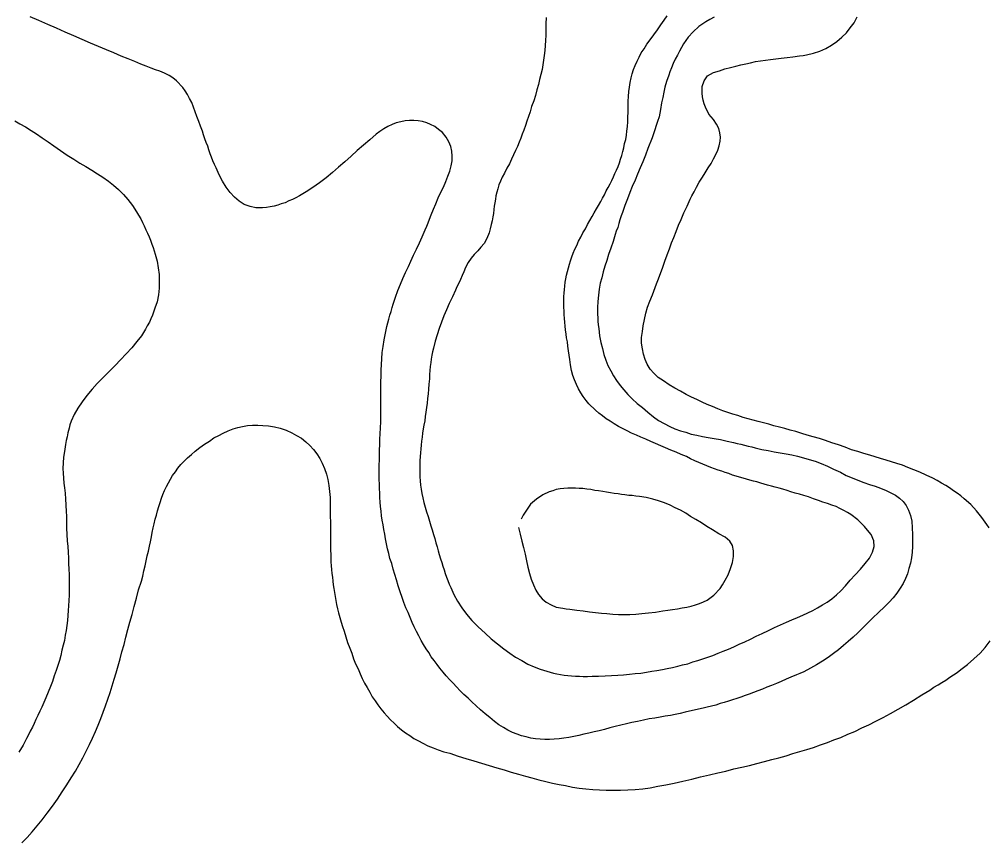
# Model space of a CAD drawing. Header units: inches. Extents: x 401374 to 405300, y 6332180 to 6336621.
# Drawn here: x 402401.8 to 402681, y 6335087.1 to 6335324.1 of the extents above; entities that cross this region are included whole.
import ezdxf

# ---------------------------------------------------------------- set-up
doc = ezdxf.new("R2010")
doc.units = ezdxf.units.IN
doc.header["$MEASUREMENT"] = 0

msp = doc.modelspace()

# ---------------------------------------------------------------- linework, layer by layer
for points in [[(402602, 6335324.7), (402600.7, 6335324), (402599.6, 6335323.4), (402597.6, 6335322), (402595.9, 6335320.5), (402594.5, 6335318.9), (402593.2, 6335317), (402592.6, 6335316), (402592, 6335314.9), (402591.4, 6335313.8), (402590.8, 6335312.6), (402590.2, 6335311.4), (402589.7, 6335310.1), (402589.2, 6335309), (402588.9, 6335308), (402588.3, 6335306.2), (402587.8, 6335304.6), (402587.5, 6335303.1), (402587.2, 6335301.6), (402586.8, 6335300), (402586.5, 6335298.1), (402586.3, 6335297.1), (402586.1, 6335296), (402585.7, 6335294.7), (402585.3, 6335293.5), (402584.9, 6335292.3), (402584.5, 6335291.1), (402584.1, 6335290), (402583.7, 6335289), (402583.3, 6335287.9), (402582.9, 6335286.9), (402582.2, 6335285), (402581.4, 6335283.1), (402580.7, 6335281.3), (402579.9, 6335279.5), (402579.2, 6335277.8), (402578.4, 6335276), (402577.7, 6335274.2), (402577, 6335272.4), (402576.3, 6335270.5), (402575.6, 6335268.5), (402575.2, 6335267.5), (402574.8, 6335266.4), (402574.5, 6335265.3), (402574.2, 6335264.2), (402573.8, 6335263.1), (402573.5, 6335262.1), (402572.9, 6335260.1), (402572.2, 6335258.2), (402571.6, 6335256.4), (402571.1, 6335254.7), (402570.5, 6335253), (402570, 6335251.4), (402569.6, 6335249.7), (402569.2, 6335248.1), (402568.9, 6335246.4), (402568.7, 6335244.7), (402568.5, 6335242.9), (402568.4, 6335241.1), (402568.4, 6335239.2), (402568.5, 6335238.2), (402568.5, 6335237.2), (402568.6, 6335236.1), (402568.8, 6335235.1), (402568.9, 6335234), (402569, 6335233), (402569.3, 6335231.1), (402569.8, 6335229.3), (402570.2, 6335227.6), (402570.8, 6335226), (402571.4, 6335224.4), (402572.2, 6335222.9), (402573, 6335221.5), (402573.9, 6335220.1), (402574.9, 6335218.7), (402576, 6335217.4), (402577.1, 6335216.1), (402578.4, 6335214.8), (402579.8, 6335213.5), (402581.3, 6335212.3), (402582.9, 6335211), (402584.5, 6335209.7), (402586, 6335208.6), (402587.6, 6335207.7), (402589.2, 6335206.9), (402590.7, 6335206.2), (402592.3, 6335205.6), (402593.8, 6335205.2), (402595.4, 6335204.7), (402597, 6335204.4), (402598.6, 6335204), (402600.3, 6335203.7), (402602, 6335203.4), (402603.8, 6335203.1), (402605.7, 6335202.7), (402607.6, 6335202.3), (402608.6, 6335202), (402609.7, 6335201.8), (402610.7, 6335201.5), (402611.8, 6335201.2), (402612.8, 6335201), (402613.8, 6335200.7), (402615.7, 6335200.3), (402617.5, 6335200), (402619.3, 6335199.6), (402621, 6335199.3), (402622.7, 6335199), (402624.4, 6335198.7), (402626, 6335198.3), (402627.7, 6335197.9), (402629.4, 6335197.4), (402631.1, 6335196.9), (402632.8, 6335196.2), (402634.6, 6335195.5), (402636.4, 6335194.6), (402638.4, 6335193.7), (402640, 6335192.8), (402641.7, 6335192.1), (402643.4, 6335191.4), (402645.1, 6335190.8), (402646.7, 6335190.2), (402648.4, 6335189.7), (402649.9, 6335189.1), (402651.5, 6335188.5), (402652.9, 6335187.8), (402654.2, 6335187.1), (402655.4, 6335186.2), (402656.4, 6335185.3), (402657.3, 6335184.1), (402658, 6335182.8), (402658.5, 6335181.3), (402658.9, 6335179.6), (402659, 6335177.7), (402659.1, 6335175.8), (402659.1, 6335174.1), (402659.1, 6335172.3), (402659, 6335170.7), (402658.8, 6335169.1), (402658.5, 6335167.5), (402658.1, 6335166), (402657.7, 6335164.5), (402657.1, 6335163.1), (402656.4, 6335161.7), (402655.6, 6335160.3), (402654.6, 6335158.9), (402653.6, 6335157.6), (402652.4, 6335156.3), (402651.1, 6335155), (402649.3, 6335153.3), (402647.7, 6335151.8), (402646.2, 6335150.3), (402644.8, 6335148.9), (402643.4, 6335147.5), (402642, 6335146.2), (402640.6, 6335145), (402639.2, 6335143.8), (402637.8, 6335142.6), (402636.4, 6335141.5), (402634.8, 6335140.4), (402633.2, 6335139.3), (402631.5, 6335138.3), (402629.7, 6335137.3), (402627.8, 6335136.3), (402626.7, 6335135.8), (402625.7, 6335135.4), (402624.1, 6335134.7), (402622.7, 6335134.1), (402621.3, 6335133.5), (402619.9, 6335132.9), (402618.5, 6335132.3), (402617.2, 6335131.8), (402615.9, 6335131.3), (402614.6, 6335130.8), (402613.3, 6335130.3), (402612.1, 6335129.8), (402610.9, 6335129.4), (402609.7, 6335129), (402608.5, 6335128.6), (402607.3, 6335128.2), (402606.1, 6335127.8), (402604.9, 6335127.4), (402603.7, 6335127.1), (402602.5, 6335126.7), (402601.2, 6335126.4), (402600, 6335126.1), (402598.8, 6335125.8), (402597.5, 6335125.5), (402596.2, 6335125.2), (402594.9, 6335124.9), (402593.6, 6335124.6), (402592.2, 6335124.3), (402590.8, 6335124), (402589.4, 6335123.7), (402587.9, 6335123.5), (402586.4, 6335123.2), (402584.9, 6335122.9), (402583.3, 6335122.7), (402581.6, 6335122.3), (402579.9, 6335122), (402578.3, 6335121.7), (402576.7, 6335121.3), (402575.1, 6335120.9), (402573.5, 6335120.5), (402571.9, 6335120.1), (402570.4, 6335119.7), (402568.9, 6335119.3), (402567.4, 6335119), (402565.9, 6335118.6), (402564.4, 6335118.3), (402563, 6335117.9), (402561.6, 6335117.6), (402560.1, 6335117.4), (402558.7, 6335117.2), (402557.3, 6335117), (402555.9, 6335116.9), (402554.6, 6335116.8), (402553.2, 6335116.8), (402551.9, 6335116.9), (402550.5, 6335117), (402549.2, 6335117.2), (402547.8, 6335117.5), (402546.5, 6335117.8), (402545.2, 6335118.3), (402543.9, 6335118.8), (402542.6, 6335119.5), (402541.3, 6335120.2), (402540, 6335121), (402538.7, 6335122), (402537.4, 6335123.1), (402536, 6335124.2), (402534.7, 6335125.3), (402533.4, 6335126.5), (402532.2, 6335127.6), (402531.1, 6335128.7), (402529.9, 6335129.7), (402528.8, 6335130.8), (402527.8, 6335131.9), (402526.8, 6335133), (402525.8, 6335134), (402524.8, 6335135.1), (402523.9, 6335136.2), (402523, 6335137.3), (402522.2, 6335138.4), (402521.3, 6335139.5), (402520.5, 6335140.6), (402519.8, 6335141.8), (402519, 6335142.9), (402518.3, 6335144.1), (402517.6, 6335145.3), (402516.9, 6335146.6), (402516.2, 6335147.9), (402515.6, 6335149.2), (402515, 6335150.5), (402514.4, 6335151.9), (402513.8, 6335153.3), (402513.2, 6335154.7), (402512.6, 6335156.2), (402512.1, 6335157.7), (402511.5, 6335159.3), (402511, 6335161), (402510.5, 6335162.7), (402510, 6335164.3), (402509.5, 6335165.8), (402509.1, 6335167.4), (402508.6, 6335168.9), (402508.3, 6335170.3), (402507.9, 6335171.7), (402507.6, 6335173.1), (402507.3, 6335174.5), (402507.1, 6335175.9), (402506.8, 6335177.2), (402506.6, 6335178.6), (402506.4, 6335179.9), (402506.2, 6335181.2), (402506.1, 6335182.5), (402505.9, 6335183.8), (402505.8, 6335185.1), (402505.7, 6335186.4), (402505.7, 6335187.7), (402505.6, 6335189), (402505.6, 6335190.3), (402505.5, 6335191.6), (402505.5, 6335193), (402505.5, 6335194.4), (402505.5, 6335195.8), (402505.6, 6335197.2), (402505.6, 6335198.6), (402505.6, 6335200.1), (402505.7, 6335201.7), (402505.7, 6335203.2), (402505.8, 6335204.8), (402505.9, 6335206.5), (402506, 6335208.2), (402506, 6335209.2), (402506, 6335210.3), (402506, 6335211.3), (402506, 6335212.3), (402506, 6335214.3), (402506, 6335216.1), (402506, 6335217.9), (402506, 6335219.7), (402506.1, 6335221.4), (402506.1, 6335223.1), (402506.2, 6335224.7), (402506.3, 6335226.4), (402506.4, 6335228.2), (402506.6, 6335229.9), (402506.9, 6335231.8), (402507.3, 6335233.7), (402507.7, 6335235.7), (402508, 6335236.7), (402508.3, 6335237.8), (402508.6, 6335238.9), (402508.9, 6335240), (402509.2, 6335241.1), (402509.5, 6335242.1), (402510.2, 6335244.1), (402510.9, 6335246), (402511.6, 6335247.8), (402512.3, 6335249.5), (402513.1, 6335251.2), (402513.9, 6335252.9), (402514.6, 6335254.5), (402515.4, 6335256.2), (402516.2, 6335257.9), (402517.1, 6335259.7), (402517.9, 6335261.5), (402518.7, 6335263.5), (402519.2, 6335264.5), (402519.6, 6335265.5), (402520, 6335266.6), (402520.5, 6335267.8), (402521.1, 6335269.4), (402521.8, 6335271), (402522.5, 6335272.7), (402523.3, 6335274.3), (402524, 6335275.8), (402524.7, 6335277.4), (402525.3, 6335278.9), (402525.8, 6335280.4), (402526.2, 6335281.9), (402526.5, 6335283.3), (402526.5, 6335284.7), (402526.4, 6335286.1), (402526.1, 6335287.5), (402525.6, 6335288.8), (402524.8, 6335290.2), (402523.7, 6335291.5), (402522.6, 6335292.4), (402521.5, 6335293.2), (402520.3, 6335293.8), (402519.2, 6335294.3), (402518, 6335294.7), (402516.7, 6335294.9), (402515.5, 6335295), (402514.2, 6335295), (402513, 6335294.9), (402511.7, 6335294.6), (402510.4, 6335294.3), (402509.2, 6335293.8), (402508, 6335293.2), (402506.8, 6335292.6), (402505.7, 6335291.8), (402504.6, 6335291), (402502.8, 6335289.4), (402501, 6335287.9), (402499.2, 6335286.3), (402497.4, 6335284.7), (402495.6, 6335283.1), (402493.8, 6335281.5), (402492, 6335280), (402490.2, 6335278.5), (402488.3, 6335277), (402486.4, 6335275.7), (402484.5, 6335274.4), (402482.5, 6335273.3), (402481.5, 6335272.7), (402480.5, 6335272.2), (402479.5, 6335271.8), (402478.4, 6335271.3), (402477.3, 6335271), (402476.3, 6335270.6), (402475.2, 6335270.3), (402474.1, 6335270.1), (402473, 6335269.9), (402471.9, 6335269.8), (402470, 6335269.8), (402468.3, 6335270.2), (402466.6, 6335270.8), (402465.2, 6335271.7), (402463.8, 6335272.9), (402462.6, 6335274.2), (402461.4, 6335275.8), (402460.4, 6335277.5), (402459.4, 6335279.3), (402458.5, 6335281.3), (402458.1, 6335282.3), (402457.6, 6335283.3), (402457.2, 6335284.4), (402456.8, 6335285.4), (402456.4, 6335286.5), (402456.1, 6335287.6), (402455.7, 6335288.6), (402455.3, 6335289.7), (402454.9, 6335290.8), (402454.6, 6335291.9), (402454, 6335293.3), (402453.5, 6335294.7), (402453, 6335296.1), (402452.5, 6335297.5), (402452, 6335298.8), (402451.5, 6335300.1), (402450.9, 6335301.3), (402450.3, 6335302.4), (402449.6, 6335303.5), (402448.9, 6335304.5), (402447.1, 6335306.4), (402446.1, 6335307.2), (402445, 6335307.9), (402443.7, 6335308.6), (402442.3, 6335309.2), (402441.1, 6335309.5), (402439.8, 6335310), (402438.4, 6335310.6), (402436.8, 6335311.2), (402435.1, 6335311.9), (402433.2, 6335312.7), (402431.2, 6335313.5), (402429.1, 6335314.4), (402426.9, 6335315.3), (402424.6, 6335316.3), (402422.3, 6335317.2), (402419.9, 6335318.3), (402417.5, 6335319.3), (402415, 6335320.4), (402412.5, 6335321.5), (402410, 6335322.6), (402407.5, 6335323.7), (402405, 6335324.8)], [(402553.6, 6335324.6), (402553.5, 6335322.8), (402553.5, 6335321.1), (402553.5, 6335319.5), (402553.4, 6335318), (402553.3, 6335316.5), (402553.2, 6335315.1), (402553, 6335313.7), (402552.8, 6335312.3), (402552.6, 6335311), (402552.4, 6335309.6), (402552.1, 6335308.2), (402551.7, 6335306.8), (402551.4, 6335305.3), (402550.9, 6335303.8), (402550.5, 6335302.2), (402550, 6335300.6), (402549.4, 6335299), (402549, 6335297.5), (402548.5, 6335296.1), (402548, 6335294.8), (402547.6, 6335293.5), (402547.2, 6335292.2), (402546.7, 6335291), (402546.3, 6335289.9), (402545.8, 6335288.7), (402545.3, 6335287.5), (402544.8, 6335286.3), (402544.2, 6335285.1), (402543.6, 6335283.8), (402543, 6335282.5), (402542.3, 6335281.2), (402541.6, 6335279.8), (402540.9, 6335278.6), (402540.4, 6335277.5), (402540, 6335276.4), (402539.7, 6335275.3), (402539.4, 6335274.3), (402539.1, 6335273.3), (402539, 6335272.3), (402538.8, 6335271.3), (402538.6, 6335270.3), (402538.5, 6335269.3), (402538.4, 6335268.2), (402538.2, 6335267.2), (402538, 6335266.1), (402537.8, 6335265), (402537.5, 6335263.8), (402537.2, 6335262.6), (402536.5, 6335261), (402535.7, 6335259.6), (402534.8, 6335258.5), (402533.9, 6335257.4), (402532.9, 6335256.4), (402532, 6335255.3), (402531.1, 6335254.1), (402530.4, 6335252.6), (402529.9, 6335251.4), (402529.4, 6335250.3), (402528.9, 6335249.2), (402528.4, 6335248.1), (402527.9, 6335247.1), (402527.5, 6335246.1), (402526.6, 6335244.2), (402525.7, 6335242.3), (402524.9, 6335240.5), (402524.1, 6335238.7), (402523.4, 6335236.9), (402522.8, 6335235.1), (402522.2, 6335233.3), (402521.6, 6335231.4), (402521.1, 6335229.4), (402520.9, 6335228.4), (402520.7, 6335227.4), (402520.5, 6335226.3), (402520.4, 6335225.3), (402520.2, 6335224.1), (402520.1, 6335223), (402520, 6335221.8), (402520, 6335220.6), (402519.8, 6335219.1), (402519.7, 6335217.6), (402519.6, 6335216.3), (402519.4, 6335214.9), (402519.3, 6335213.6), (402519.1, 6335212.3), (402518.9, 6335211), (402518.7, 6335209.8), (402518.6, 6335208.5), (402518.4, 6335207.3), (402518.2, 6335206.2), (402518, 6335205), (402517.9, 6335203.8), (402517.7, 6335202.7), (402517.6, 6335201.5), (402517.5, 6335200.4), (402517.4, 6335199.3), (402517.3, 6335198.2), (402517.2, 6335197), (402517.2, 6335195.9), (402517.2, 6335194.7), (402517.2, 6335193.6), (402517.2, 6335192.4), (402517.3, 6335191.2), (402517.4, 6335190), (402517.6, 6335188.8), (402517.8, 6335187.6), (402518.1, 6335186.3), (402518.4, 6335185), (402518.7, 6335183.7), (402519.1, 6335182.3), (402519.6, 6335181), (402520, 6335179.6), (402520.4, 6335178.3), (402520.8, 6335177.1), (402521.1, 6335175.8), (402521.5, 6335174.6), (402521.8, 6335173.4), (402522.2, 6335172.2), (402522.5, 6335171.1), (402522.8, 6335170), (402523.2, 6335168.8), (402523.5, 6335167.7), (402523.8, 6335166.7), (402524.2, 6335165.6), (402524.5, 6335164.6), (402524.9, 6335163.5), (402525.3, 6335162.5), (402525.7, 6335161.5), (402526.1, 6335160.5), (402527, 6335158.5), (402528.1, 6335156.6), (402529.3, 6335154.7), (402530.6, 6335152.9), (402532.2, 6335151), (402534, 6335149.2), (402536, 6335147.4), (402537.8, 6335145.8), (402539.6, 6335144.3), (402541.4, 6335142.9), (402543.1, 6335141.6), (402544.8, 6335140.5), (402546.6, 6335139.5), (402548.3, 6335138.5), (402550.1, 6335137.7), (402551.9, 6335137), (402553.8, 6335136.4), (402555.7, 6335135.9), (402556.7, 6335135.7), (402557.7, 6335135.5), (402558.8, 6335135.3), (402559.8, 6335135.2), (402560.9, 6335135.1), (402562, 6335135), (402563.2, 6335135), (402564.3, 6335134.9), (402565.5, 6335134.9), (402566.8, 6335135), (402568.7, 6335135), (402570.6, 6335135.1), (402572.4, 6335135.2), (402574.2, 6335135.3), (402575.9, 6335135.4), (402577.6, 6335135.6), (402579.2, 6335135.8), (402580.9, 6335135.9), (402582.5, 6335136.2), (402584, 6335136.4), (402585.5, 6335136.6), (402587.1, 6335136.9), (402588.5, 6335137.2), (402590, 6335137.5), (402591.5, 6335137.9), (402592.9, 6335138.3), (402594.4, 6335138.6), (402595.8, 6335139.1), (402597.3, 6335139.5), (402598.7, 6335140), (402600.2, 6335140.5), (402601.6, 6335141), (402603.1, 6335141.6), (402604.6, 6335142.2), (402606.1, 6335142.8), (402607.7, 6335143.5), (402609.2, 6335144.2), (402610.8, 6335144.9), (402612.5, 6335145.7), (402614.1, 6335146.5), (402615.8, 6335147.3), (402617.6, 6335148.2), (402619.4, 6335149), (402621.1, 6335149.8), (402622.8, 6335150.6), (402624.4, 6335151.2), (402626, 6335151.9), (402627.5, 6335152.6), (402629, 6335153.2), (402630.4, 6335153.9), (402631.8, 6335154.7), (402633.2, 6335155.5), (402634.5, 6335156.3), (402635.9, 6335157.3), (402637.2, 6335158.4), (402638.5, 6335159.6), (402639.8, 6335161), (402641.2, 6335162.6), (402642.6, 6335164.2), (402644.1, 6335165.8), (402645.5, 6335167.4), (402646.7, 6335169), (402647.6, 6335170.7), (402648.1, 6335172.3), (402648, 6335174), (402647.2, 6335175.8), (402646.2, 6335177), (402645.3, 6335178.1), (402643.4, 6335180), (402641.4, 6335181.5), (402640.4, 6335182.1), (402639.3, 6335182.7), (402638.2, 6335183.3), (402637.1, 6335183.8), (402635.9, 6335184.2), (402634.6, 6335184.7), (402633.3, 6335185.1), (402632, 6335185.6), (402630.6, 6335186.1), (402629.2, 6335186.6), (402627.8, 6335187), (402626.6, 6335187.4), (402625.3, 6335187.7), (402624.1, 6335188.1), (402623, 6335188.5), (402621.8, 6335188.8), (402620.7, 6335189.1), (402619.6, 6335189.4), (402618.5, 6335189.7), (402617.4, 6335190), (402616.4, 6335190.3), (402615.4, 6335190.6), (402614.3, 6335190.9), (402613.3, 6335191.1), (402612.3, 6335191.4), (402611.3, 6335191.7), (402610.3, 6335192), (402609.3, 6335192.3), (402608.3, 6335192.6), (402607.3, 6335192.9), (402606.2, 6335193.3), (402605.2, 6335193.6), (402604.2, 6335194), (402603.1, 6335194.3), (402602.1, 6335194.7), (402601, 6335195.1), (402599.9, 6335195.6), (402598.7, 6335196), (402597.6, 6335196.5), (402596.4, 6335197), (402595.2, 6335197.6), (402594, 6335198.2), (402592.5, 6335198.8), (402591, 6335199.5), (402589.5, 6335200.1), (402588, 6335200.7), (402586.6, 6335201.3), (402585.1, 6335202), (402583.7, 6335202.6), (402582.3, 6335203.2), (402580.9, 6335203.8), (402579.6, 6335204.4), (402578.2, 6335205), (402576.9, 6335205.6), (402575.6, 6335206.3), (402574.4, 6335206.9), (402573.2, 6335207.6), (402572, 6335208.4), (402570.9, 6335209.1), (402569.8, 6335209.9), (402568.8, 6335210.7), (402567.8, 6335211.6), (402565.9, 6335213.4), (402565.1, 6335214.4), (402564.3, 6335215.5), (402563.6, 6335216.6), (402562.9, 6335217.7), (402562.3, 6335219), (402561.8, 6335220.3), (402561.3, 6335221.6), (402560.9, 6335223), (402560.6, 6335224.6), (402560.4, 6335226.2), (402560.2, 6335227.4), (402560, 6335228.7), (402559.8, 6335230), (402559.7, 6335231.2), (402559.5, 6335232.4), (402559.4, 6335233.5), (402559.2, 6335234.7), (402559.1, 6335235.8), (402559, 6335236.9), (402558.9, 6335238), (402558.8, 6335239.1), (402558.8, 6335240.1), (402558.7, 6335241.2), (402558.7, 6335242.2), (402558.7, 6335243.2), (402558.7, 6335244.3), (402558.8, 6335245.3), (402558.9, 6335246.3), (402559, 6335247.3), (402559.1, 6335248.4), (402559.3, 6335249.4), (402559.5, 6335250.4), (402559.7, 6335251.5), (402560, 6335252.5), (402560.3, 6335253.6), (402560.6, 6335254.6), (402561, 6335255.7), (402561.4, 6335256.8), (402561.9, 6335257.9), (402562.4, 6335259), (402562.9, 6335260.2), (402563.6, 6335261.4), (402564.2, 6335262.6), (402564.9, 6335263.8), (402565.5, 6335265), (402566.2, 6335266.2), (402566.8, 6335267.3), (402567.4, 6335268.4), (402568.1, 6335269.5), (402568.7, 6335270.5), (402569.3, 6335271.6), (402569.8, 6335272.6), (402570.4, 6335273.6), (402570.9, 6335274.7), (402571.5, 6335275.7), (402572, 6335276.7), (402572.5, 6335277.7), (402573, 6335278.7), (402573.4, 6335279.7), (402573.9, 6335280.7), (402574.3, 6335281.7), (402574.7, 6335282.8), (402575, 6335283.8), (402575.4, 6335284.9), (402575.7, 6335286), (402576, 6335287.1), (402576.2, 6335288.3), (402576.5, 6335289.5), (402576.7, 6335290.7), (402576.8, 6335291.9), (402577, 6335293.2), (402577.1, 6335294.6), (402577.1, 6335295.9), (402577.2, 6335297.4), (402577.2, 6335298.9), (402577.2, 6335300.5), (402577.3, 6335301.9), (402577.4, 6335303.3), (402577.6, 6335304.6), (402577.8, 6335305.9), (402578.1, 6335307.2), (402578.4, 6335308.4), (402578.8, 6335309.6), (402579.2, 6335310.8), (402579.8, 6335312), (402580.4, 6335313.2), (402581, 6335314.4), (402581.8, 6335315.6), (402582.6, 6335316.9), (402583.6, 6335318.2), (402584.6, 6335319.6), (402585.7, 6335321.1), (402586.6, 6335322.5), (402587.6, 6335323.8), (402588.5, 6335325.1)], [(402681.2, 6335177.7), (402680.5, 6335178.7), (402679.1, 6335180.7), (402677.6, 6335182.6), (402675.9, 6335184.4), (402674, 6335186.1), (402673, 6335186.9), (402672, 6335187.7), (402670.9, 6335188.4), (402669.8, 6335189.2), (402668.7, 6335189.9), (402667.5, 6335190.6), (402666.2, 6335191.3), (402665, 6335192), (402663.1, 6335192.9), (402661.2, 6335193.7), (402659.5, 6335194.4), (402657.8, 6335195.1), (402656.2, 6335195.7), (402654.6, 6335196.2), (402653.1, 6335196.7), (402651.5, 6335197.2), (402649.9, 6335197.7), (402648.4, 6335198.1), (402646.8, 6335198.6), (402645.1, 6335199.1), (402643.4, 6335199.7), (402641.6, 6335200.2), (402639.7, 6335200.9), (402637.8, 6335201.6), (402635.9, 6335202.2), (402634.1, 6335202.8), (402632.3, 6335203.4), (402630.5, 6335203.9), (402628.8, 6335204.4), (402627.2, 6335204.9), (402625.5, 6335205.4), (402623.9, 6335205.8), (402622.3, 6335206.3), (402620.8, 6335206.7), (402619.2, 6335207.1), (402617.7, 6335207.5), (402616.2, 6335207.9), (402614.7, 6335208.3), (402613.2, 6335208.7), (402611.8, 6335209.1), (402610.3, 6335209.5), (402608.8, 6335210), (402607.4, 6335210.4), (402605.9, 6335210.9), (402604.5, 6335211.4), (402603, 6335212), (402601.5, 6335212.6), (402600, 6335213.2), (402598.5, 6335213.9), (402597, 6335214.6), (402595.5, 6335215.3), (402593.9, 6335216.1), (402592.3, 6335217), (402590.7, 6335217.9), (402589, 6335218.9), (402587.4, 6335220), (402585.9, 6335221), (402584.6, 6335222.2), (402583.6, 6335223.4), (402582.7, 6335224.8), (402582.1, 6335226.2), (402581.6, 6335227.7), (402581.3, 6335229.2), (402581.1, 6335230.9), (402581.1, 6335232.5), (402581.3, 6335234.2), (402581.5, 6335235.9), (402581.9, 6335237.7), (402582.3, 6335239.5), (402582.8, 6335241.2), (402583.5, 6335243), (402584.2, 6335244.8), (402584.6, 6335245.8), (402585, 6335246.9), (402585.4, 6335247.9), (402585.8, 6335248.9), (402586.5, 6335250.9), (402587.2, 6335252.7), (402587.8, 6335254.5), (402588.5, 6335256.3), (402589.1, 6335258), (402589.7, 6335259.7), (402590.4, 6335261.3), (402591, 6335263), (402591.7, 6335264.8), (402592.5, 6335266.5), (402593.3, 6335268.4), (402594.2, 6335270.3), (402595.1, 6335272.3), (402595.6, 6335273.3), (402596.2, 6335274.4), (402596.9, 6335275.8), (402597.7, 6335277.2), (402598.6, 6335278.6), (402599.4, 6335279.9), (402600.3, 6335281.3), (402601.1, 6335282.6), (402601.8, 6335283.9), (402602.5, 6335285.2), (402603, 6335286.4), (402603.4, 6335287.7), (402603.7, 6335289), (402603.8, 6335290.2), (402603.6, 6335291.4), (402603.3, 6335292.7), (402602.7, 6335293.9), (402601.8, 6335295.2), (402600.5, 6335296.8), (402599.5, 6335298.8), (402599.1, 6335299.8), (402598.8, 6335300.8), (402598.6, 6335301.8), (402598.5, 6335302.8), (402598.5, 6335304.7), (402599.1, 6335306.4), (402600.1, 6335307.8), (402601.8, 6335308.8), (402603.5, 6335309.3), (402605.1, 6335309.8), (402606.7, 6335310.2), (402608.2, 6335310.6), (402609.7, 6335311), (402611.1, 6335311.3), (402612.5, 6335311.6), (402613.9, 6335311.9), (402615.3, 6335312.1), (402616.8, 6335312.3), (402618.2, 6335312.5), (402619.8, 6335312.7), (402621.3, 6335312.9), (402623, 6335313.1), (402624.7, 6335313.3), (402626.6, 6335313.6), (402627.6, 6335313.7), (402628.6, 6335313.9), (402630.6, 6335314.3), (402632.4, 6335314.9), (402634.2, 6335315.7), (402635.8, 6335316.6), (402637.3, 6335317.7), (402638.8, 6335318.9), (402640.1, 6335320.2), (402641.2, 6335321.6), (402642.3, 6335323.1), (402643.2, 6335324.8)], [(402400.5, 6335294.9), (402402, 6335294), (402403.6, 6335293.1), (402405.2, 6335292.1), (402406.8, 6335291.1), (402408.4, 6335290), (402410.1, 6335288.8), (402411.8, 6335287.7), (402413.7, 6335286.3), (402415.6, 6335285), (402417.5, 6335283.8), (402419.3, 6335282.7), (402421, 6335281.7), (402422.7, 6335280.7), (402424.4, 6335279.6), (402425.9, 6335278.6), (402427.5, 6335277.5), (402429, 6335276.3), (402430.4, 6335275.1), (402431.8, 6335273.7), (402433.1, 6335272.2), (402434.4, 6335270.5), (402435.6, 6335268.7), (402436.2, 6335267.7), (402436.8, 6335266.7), (402437.3, 6335265.6), (402437.8, 6335264.6), (402438.3, 6335263.5), (402438.8, 6335262.5), (402439.2, 6335261.5), (402439.6, 6335260.5), (402440, 6335259.4), (402440.4, 6335258.4), (402441, 6335256.5), (402441.5, 6335254.5), (402441.8, 6335252.5), (402442.1, 6335250.6), (402442.1, 6335248.7), (402442.1, 6335246.7), (402441.9, 6335244.8), (402441.5, 6335242.8), (402440.9, 6335240.9), (402440.2, 6335238.9), (402439.7, 6335237.9), (402439.3, 6335236.9), (402438.7, 6335235.9), (402438.2, 6335234.9), (402437, 6335233), (402435.7, 6335231.3), (402434.2, 6335229.5), (402432.6, 6335227.8), (402431, 6335226.1), (402429.4, 6335224.4), (402427.7, 6335222.7), (402426, 6335221), (402424.3, 6335219.3), (402422.8, 6335217.6), (402421.3, 6335215.8), (402419.9, 6335214), (402418.7, 6335212.2), (402417.6, 6335210.3), (402416.8, 6335208.4), (402416.4, 6335207.4), (402416.2, 6335206.4), (402415.8, 6335205.1), (402415.6, 6335203.9), (402415.3, 6335202.8), (402415.1, 6335201.7), (402414.8, 6335199.7), (402414.6, 6335198), (402414.5, 6335196.4), (402414.4, 6335194.8), (402414.5, 6335193.4), (402414.6, 6335192), (402414.7, 6335190.6), (402414.8, 6335189.2), (402415, 6335187.7), (402415.1, 6335186), (402415.2, 6335184.3), (402415.3, 6335182.3), (402415.4, 6335181.2), (402415.4, 6335180), (402415.4, 6335178.8), (402415.4, 6335177.6), (402415.5, 6335175.8), (402415.6, 6335174), (402415.8, 6335172.3), (402415.9, 6335170.7), (402416, 6335169), (402416, 6335167.4), (402416.1, 6335165.8), (402416.2, 6335164.3), (402416.2, 6335162.7), (402416.2, 6335161.2), (402416.2, 6335159.7), (402416.2, 6335158.3), (402416.1, 6335156.8), (402416, 6335155.3), (402415.9, 6335153.9), (402415.8, 6335152.5), (402415.7, 6335151), (402415.5, 6335149.6), (402415.3, 6335148.2), (402415, 6335146.8), (402414.8, 6335145.3), (402414.5, 6335143.9), (402414.1, 6335142.5), (402413.8, 6335141), (402413.4, 6335139.5), (402412.9, 6335138.1), (402412.4, 6335136.6), (402411.9, 6335135.1), (402411.4, 6335133.5), (402410.8, 6335132), (402410.1, 6335130.4), (402409.5, 6335128.8), (402408.9, 6335127.4), (402408.3, 6335126.1), (402407.7, 6335124.9), (402407.2, 6335123.7), (402406.6, 6335122.5), (402406.1, 6335121.4), (402405.6, 6335120.3), (402405, 6335119.2), (402404.5, 6335118.1), (402403.9, 6335117.1), (402403.4, 6335116.1), (402402.9, 6335115.1), (402401.7, 6335113.1)], [(402402.6, 6335087), (402404.1, 6335088.6), (402405.5, 6335090.2), (402407, 6335091.9), (402408.4, 6335093.7), (402409.9, 6335095.6), (402411.4, 6335097.6), (402412.8, 6335099.6), (402414.2, 6335101.7), (402415.5, 6335103.7), (402416.8, 6335105.7), (402418, 6335107.7), (402419.1, 6335109.6), (402420.1, 6335111.5), (402421.1, 6335113.4), (402422, 6335115.3), (402422.9, 6335117.2), (402423.8, 6335119.1), (402424.5, 6335120.9), (402425.3, 6335122.8), (402426, 6335124.6), (402426.7, 6335126.5), (402427.3, 6335128.4), (402428, 6335130.3), (402428.6, 6335132.2), (402429.2, 6335134.1), (402429.7, 6335136), (402430.3, 6335138), (402430.9, 6335140), (402431.4, 6335142), (402432, 6335144.1), (402432.5, 6335146.2), (402433.1, 6335148.4), (402433.7, 6335150.6), (402434.3, 6335152.8), (402434.9, 6335155.1), (402435.6, 6335157.5), (402436.2, 6335159.9), (402437, 6335162.4), (402437.4, 6335163.8), (402437.7, 6335165.3), (402438.1, 6335166.8), (402438.4, 6335168.2), (402438.7, 6335169.6), (402439, 6335171), (402439.3, 6335172.4), (402439.6, 6335173.7), (402439.9, 6335175.1), (402440.1, 6335176.4), (402440.4, 6335177.7), (402440.7, 6335178.9), (402441, 6335180.2), (402441.3, 6335181.4), (402441.6, 6335182.6), (402442, 6335183.8), (402442.4, 6335185), (402442.8, 6335186.2), (402443.2, 6335187.3), (402443.7, 6335188.5), (402444.2, 6335189.6), (402444.8, 6335190.7), (402445.4, 6335191.7), (402446, 6335192.8), (402446.8, 6335193.8), (402447.5, 6335194.9), (402448.4, 6335195.9), (402449.3, 6335196.9), (402450.3, 6335197.9), (402451.4, 6335198.8), (402452.5, 6335199.8), (402453.8, 6335200.8), (402455.2, 6335201.8), (402456.6, 6335202.7), (402457.9, 6335203.6), (402459.3, 6335204.3), (402460.6, 6335205), (402462, 6335205.6), (402463.4, 6335206.2), (402464.8, 6335206.6), (402466.1, 6335206.9), (402467.6, 6335207.2), (402469, 6335207.3), (402470.5, 6335207.3), (402472, 6335207.2), (402473.6, 6335207.1), (402475.3, 6335206.8), (402477, 6335206.4), (402478.7, 6335205.8), (402480.3, 6335205.1), (402481.7, 6335204.3), (402483.1, 6335203.5), (402484.4, 6335202.5), (402485.5, 6335201.4), (402486.6, 6335200.3), (402487.5, 6335199), (402488.4, 6335197.7), (402489.1, 6335196.3), (402489.7, 6335194.8), (402490.3, 6335193.2), (402490.7, 6335191.6), (402491, 6335189.9), (402491.2, 6335188.2), (402491.4, 6335186.4), (402491.4, 6335184.9), (402491.4, 6335183.5), (402491.4, 6335182.2), (402491.4, 6335180.8), (402491.5, 6335179.6), (402491.5, 6335178.3), (402491.5, 6335177.1), (402491.5, 6335175.9), (402491.5, 6335174.7), (402491.5, 6335173.5), (402491.5, 6335172.4), (402491.5, 6335171.2), (402491.6, 6335170.1), (402491.6, 6335169), (402491.6, 6335167.9), (402491.7, 6335166.8), (402491.8, 6335165.7), (402491.9, 6335164.6), (402492, 6335163.5), (402492.1, 6335162.4), (402492.2, 6335161.3), (402492.4, 6335160.2), (402492.6, 6335159.1), (402492.8, 6335157.9), (402493, 6335156.8), (402493.2, 6335155.6), (402493.5, 6335154.4), (402493.8, 6335153.2), (402494.2, 6335151.9), (402494.5, 6335150.6), (402494.9, 6335149.3), (402495.4, 6335148), (402495.9, 6335146.3), (402496.4, 6335144.7), (402497, 6335143.1), (402497.6, 6335141.6), (402498.1, 6335140), (402498.7, 6335138.6), (402499.4, 6335137.1), (402500, 6335135.7), (402500.6, 6335134.3), (402501.3, 6335133), (402502, 6335131.7), (402502.8, 6335130.4), (402503.5, 6335129.1), (402504.3, 6335127.9), (402505.1, 6335126.8), (402506, 6335125.6), (402506.9, 6335124.5), (402507.8, 6335123.5), (402508.8, 6335122.4), (402509.8, 6335121.5), (402510.8, 6335120.5), (402511.9, 6335119.6), (402513.1, 6335118.7), (402514.3, 6335117.9), (402515.5, 6335117.1), (402516.8, 6335116.4), (402518.1, 6335115.7), (402519.5, 6335115), (402521, 6335114.4), (402522.5, 6335113.8), (402524.1, 6335113.2), (402525.8, 6335112.8), (402528.2, 6335112), (402530.5, 6335111.3), (402532.8, 6335110.6), (402535, 6335110), (402537.2, 6335109.3), (402539.4, 6335108.6), (402541.5, 6335108), (402543.5, 6335107.4), (402545.6, 6335106.8), (402547.6, 6335106.2), (402549.5, 6335105.7), (402551.5, 6335105.2), (402553.5, 6335104.7), (402555.4, 6335104.2), (402557.3, 6335103.8), (402559.2, 6335103.5), (402561.2, 6335103.1), (402563.1, 6335102.8), (402565, 6335102.6), (402567, 6335102.4), (402569, 6335102.3), (402570.9, 6335102.2), (402573, 6335102.2), (402575, 6335102.2), (402577.1, 6335102.3), (402579.2, 6335102.4), (402581.4, 6335102.6), (402583.6, 6335102.9), (402585.8, 6335103.3), (402588.1, 6335103.7), (402590.5, 6335104.2), (402593, 6335104.8), (402595.6, 6335105.4), (402598.1, 6335106), (402600.6, 6335106.6), (402603, 6335107.2), (402605.4, 6335107.7), (402607.7, 6335108.3), (402610, 6335108.8), (402612.2, 6335109.3), (402614.3, 6335109.9), (402616.5, 6335110.4), (402618.6, 6335111), (402620.6, 6335111.5), (402622.7, 6335112.1), (402624.7, 6335112.7), (402626.7, 6335113.3), (402628.7, 6335113.9), (402630.6, 6335114.5), (402632.6, 6335115.2), (402634.6, 6335115.9), (402636.5, 6335116.7), (402638.5, 6335117.4), (402640.5, 6335118.3), (402642.5, 6335119.1), (402644.5, 6335120.1), (402646.5, 6335121), (402648.6, 6335122.1), (402650.7, 6335123.1), (402652.8, 6335124.3), (402655, 6335125.5), (402657.2, 6335126.8), (402659.4, 6335128.1), (402661.8, 6335129.6), (402663, 6335130.3), (402664.1, 6335131), (402665.3, 6335131.8), (402666.5, 6335132.5), (402667.6, 6335133.2), (402668.7, 6335133.9), (402669.9, 6335134.7), (402670.9, 6335135.4), (402672, 6335136.1), (402673, 6335136.9), (402675, 6335138.4), (402676.8, 6335140), (402678.6, 6335141.6), (402680.1, 6335143.3), (402681.5, 6335145.2)], [(402545.6, 6335177.8), (402546.1, 6335175.9), (402546.6, 6335173.9), (402547.1, 6335172), (402547.5, 6335170.1), (402547.9, 6335168.2), (402548.3, 6335166.4), (402548.8, 6335164.6), (402549.3, 6335162.9), (402549.9, 6335161.3), (402550.6, 6335159.8), (402551.4, 6335158.5), (402552.4, 6335157.3), (402553.6, 6335156.3), (402555, 6335155.5), (402556.5, 6335154.9), (402558.4, 6335154.6), (402559.4, 6335154.4), (402560.4, 6335154.3), (402562.4, 6335154), (402564.3, 6335153.8), (402566.1, 6335153.5), (402567.8, 6335153.3), (402569.5, 6335153.1), (402571.1, 6335153), (402572.8, 6335152.9), (402574.4, 6335152.8), (402576, 6335152.8), (402577.7, 6335152.8), (402579.4, 6335152.9), (402581.2, 6335153), (402583.1, 6335153.2), (402585.1, 6335153.4), (402586.1, 6335153.6), (402587.2, 6335153.8), (402588.6, 6335154), (402590, 6335154.2), (402591.4, 6335154.4), (402592.8, 6335154.7), (402594.1, 6335154.9), (402595.4, 6335155.2), (402596.6, 6335155.5), (402597.8, 6335155.9), (402598.9, 6335156.4), (402600, 6335156.9), (402601.9, 6335158.3), (402603.7, 6335160.2), (402604.4, 6335161.3), (402605.2, 6335162.6), (402606, 6335164.2), (402606.7, 6335166), (402607.3, 6335167.7), (402607.6, 6335169.5), (402607.6, 6335171.1), (402607.3, 6335172.6), (402606.5, 6335173.9), (402605.2, 6335175), (402603.3, 6335176), (402601.5, 6335177.1), (402599.9, 6335178.1), (402598.3, 6335179.1), (402596.7, 6335180.1), (402595.2, 6335181), (402593.8, 6335181.9), (402592.3, 6335182.8), (402590.8, 6335183.5), (402589.3, 6335184.2), (402587.7, 6335184.9), (402586, 6335185.5), (402584.3, 6335186), (402582.4, 6335186.4), (402580.5, 6335186.7), (402579.4, 6335186.8), (402578.4, 6335187), (402577.4, 6335187), (402576.3, 6335187.2), (402575.3, 6335187.3), (402574.3, 6335187.5), (402573.2, 6335187.6), (402572.1, 6335187.8), (402571, 6335188), (402569.9, 6335188.2), (402568.7, 6335188.4), (402567.6, 6335188.5), (402566.5, 6335188.7), (402565.3, 6335188.8), (402564.2, 6335189), (402563.1, 6335189), (402562, 6335189.1), (402560.9, 6335189.1), (402559.8, 6335189.1), (402558.7, 6335189), (402557.6, 6335188.9), (402556.5, 6335188.7), (402555.5, 6335188.4), (402554.5, 6335188.1), (402552.6, 6335187.2), (402550.8, 6335186), (402549.1, 6335184.5), (402547.7, 6335182.5), (402547, 6335181.4), (402546.4, 6335180.2)]]:
    msp.add_lwpolyline(points)

doc.saveas('drawing.dxf')
